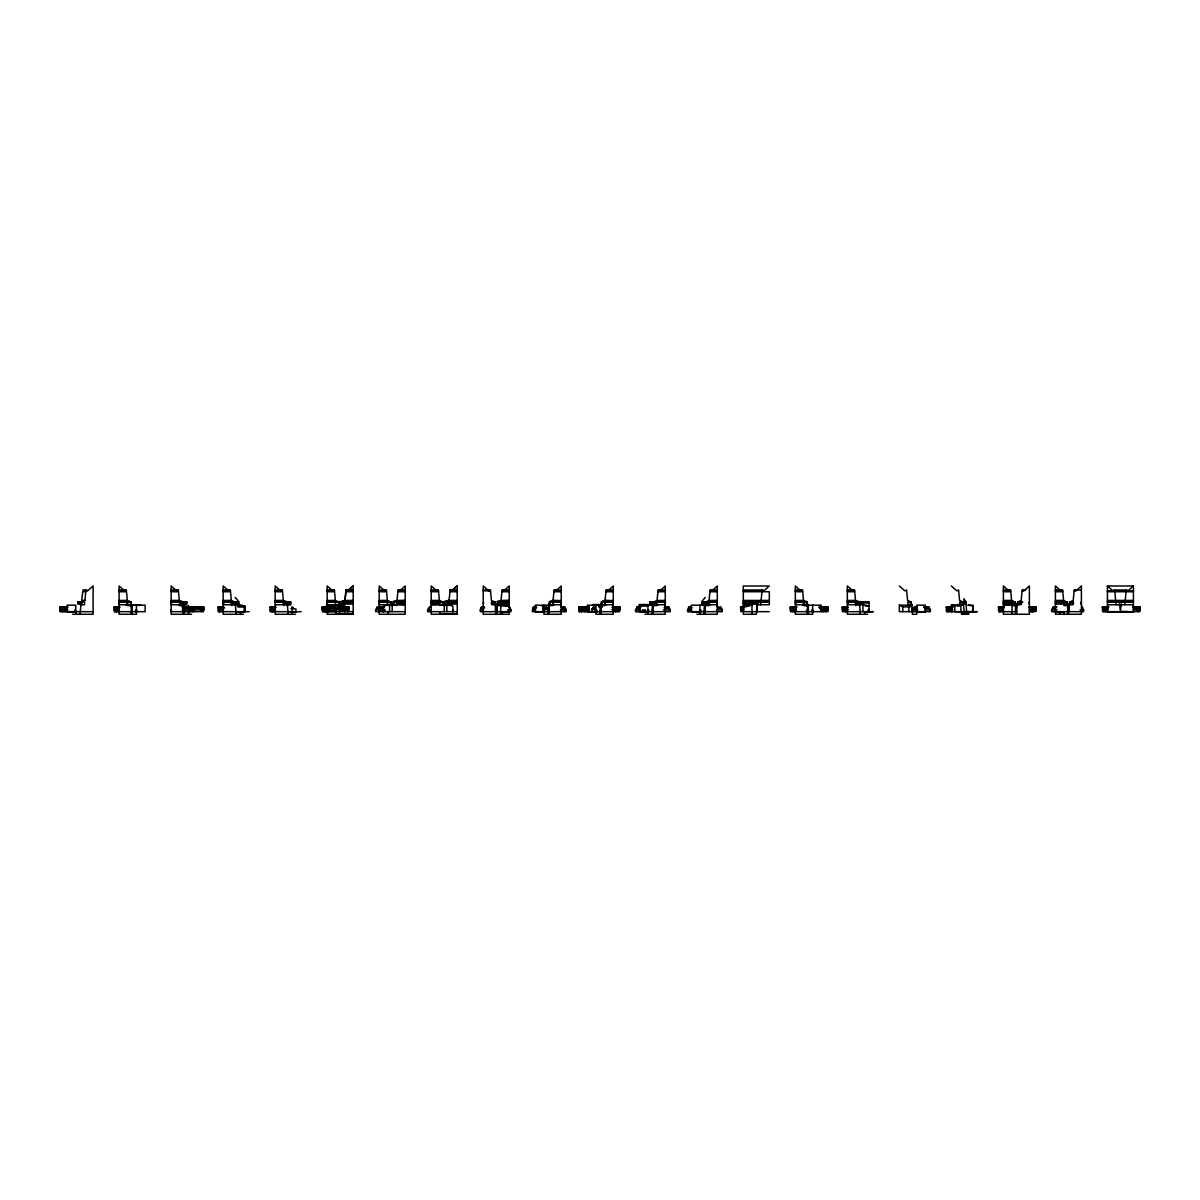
<?xml version="1.0" encoding="UTF-8"?>
<svg xmlns="http://www.w3.org/2000/svg" width="1200" height="1200" viewBox="0 0 1200 1200"><rect width="100%" height="100%" fill="white"/><g stroke="black" fill="none" stroke-linecap="round" stroke-linejoin="round"><path stroke-width="1.5" d="M80.97 603.87L80.115 614.265M81.165 602.13L84.93 600.42L85.89 589.995M340.53 608.55L341.1 601.875M344.805 601.875L344.52 605.61M345.96 591.465L345 600.165L341.25 602.13L353.19 602.13M344.805 602.13L344.52 604.74L340.965 604.74M353.19 601.755L341.295 601.755L345 600.42L345.96 589.74L353.19 589.74M393.93 604.74L392.97 603.87L392.97 604.74L396.54 604.74L396.825 602.13M405.21 600.42C393.69 599.775 385.155 603.075 405.21 602.13M397.02 600.42L397.98 589.995L405.21 589.995M445.08 603.615L444.99 604.74L448.56 604.74L448.845 601.875M445.335 603.87L445.32 601.485L449.04 600.165M457.23 601.755L445.32 601.755L449.04 600.42L450 591.465M496.23 614.265L497.01 604.74L497.1 614.265M509.235 600.42C497.73 599.775 489.195 603.075 509.235 602.13M500.565 614.265L500.865 602.13M501.045 600.42L502.02 589.995L509.235 589.995M548.25 611.67L549.12 603.87L549.12 614.265M549.375 603.87C548.655 598.29 558.24 601.215 561.255 600.42M552.87 602.13L552.585 605.61L549.015 605.61M553.065 600.42L554.025 589.995L561.255 589.995M600.27 611.67L601.14 603.87L601.995 604.74M601.38 603.87C600.675 598.29 610.26 601.215 613.275 600.42M604.89 602.13L604.605 605.61L598.665 605.835M605.085 600.42L606.045 589.995L613.275 589.995M652.29 611.67L653.145 603.87M653.34 602.13L657.09 600.42L665.28 600.42M656.61 604.74L656.91 602.13M657.09 600.42L658.065 589.995L665.28 589.995M704.295 611.67L705.165 603.87L705.165 614.265M705.36 602.13L709.11 600.42L717.3 600.42M708.63 604.74L708.915 602.13M709.11 600.42L710.085 589.995L717.3 589.995M757.38 602.13L761.13 600.42L762.09 589.995M760.65 604.74L760.935 602.13M1016.4 614.265L1017.255 603.87M1025.79 589.995L1022.175 589.995L1021.215 600.42L1017.45 602.13L1022.565 602.13M1021.02 602.13L1020.735 604.74L1012.065 604.74L1011.765 602.13M1069.275 603.87L1068.405 614.265M1081.41 589.995L1074.195 589.995L1073.22 600.42L1069.47 602.13L1073.04 602.13L1072.74 604.74L1064.07 604.74L1063.785 602.13M1121.49 602.13L1125.24 600.42L1126.2 589.995M1124.76 604.74L1125.045 602.13M273 607.725L273.675 606.765L272.145 609.9L273.99 606.765L273.18 607.725M428.205 609.9L429.135 607.725M484.41 606.765L481.74 606.765L480.21 609.9L483.75 609.9M566.25 609.9L566.25 611.67L532.335 611.67L533.16 607.725L536.64 607.74L533.085 607.725L533.745 606.765L536.415 606.765M688.38 611.67L689.205 607.725M328.17 609.9L329.7 606.765L329.025 607.725L334.335 607.755L335.265 609.9L322.245 609.84L322.245 606.765L335.34 606.765L335.34 609.84M116.1 609.9L117.945 606.765L117.87 607.86M184.665 609.9L186.57 606.765L188.475 609.9M189 609.9L190.905 606.765L192.81 609.9L182.235 609.9M192.21 609.9L193.425 607.725M194.235 607.725L195.105 606.765L193.095 609.9L203.715 609.84L203.715 606.765L187.89 606.765L187.89 607.86M635.43 609.9L637.41 606.765L640.875 606.765M687.45 609.9L688.65 607.725L692.04 607.74L688.56 607.725L689.415 606.765L688.56 607.725M915.54 607.725L914.01 607.755L916.185 607.755L917.685 609.9L912.885 609.9L914.79 606.765L916.695 609.9M385.38 609.9L375.51 609.9L377.7 606.765L384.51 606.765M428.91 607.725L430.005 606.765L427.515 609.9L431.325 609.9M380.685 607.86L377.115 607.725L377.7 606.765M481.065 607.755L484.635 607.725L481.14 607.725L481.74 606.765M533.085 607.725L533.745 606.765M912.885 609.9L914.385 607.755M64.095 609.9L65.625 607.725M1000.065 609.9L1002.675 606.765L1001.535 607.725M348.855 607.335L337.995 607.335L335.85 609.735L337.995 606.765L348.855 606.765L348.855 609.84L339.81 609.84L348.855 609.705M380.55 607.755L381.345 606.765L382.095 607.725L381.345 607.05L379.335 609.84M383.34 609.84L381.345 607.065M593.73 607.05L591.6 609.735L593.73 607.335L595.74 609.84L593.73 606.765L593.085 607.86M117.135 607.725L117.945 606.765M190.815 607.755L191.685 606.765L190.815 607.725L201.06 607.725L202.275 609.9M1000.65 607.755L1001.52 606.765L1000.65 607.725L1004.13 607.74L998.565 607.725M1057.065 609.9L1051.56 609.9L1052.76 607.725L1056.15 607.74L1052.67 607.725L1053.54 606.765L1057.005 606.765M1104.675 607.755L1105.545 606.765L1104.675 607.725L1108.17 607.74L1102.47 607.755M639.795 609.9L636.255 609.9L637.2 607.725L640.665 607.74L636.54 607.725L637.41 606.765M1052.67 607.725L1053.54 606.765M334.59 610.305L336.975 608.1M376.905 607.755L377.985 606.765L376.905 607.725L383.865 607.755L377.025 607.725M347.7 590.61L353.19 585.735L353.19 614.265L327.18 614.265L327.18 611.67M347.7 590.865L353.19 585.99M399.72 590.865L405.21 585.99L405.21 614.265L379.2 614.265L379.2 611.67M451.74 590.865L457.23 585.99M503.745 590.865L509.235 585.99L509.235 614.265L483.225 614.265L483.225 585.99L488.715 590.865M555.765 590.865L561.255 585.99L561.255 614.265L543.915 614.265L543.915 605.175M607.785 590.865L613.275 585.99L613.275 614.265L595.935 614.265L595.935 605.175M659.79 590.865L665.28 585.99L665.28 614.265L644.895 614.265M711.81 590.865L717.3 585.99L717.3 614.265L696.915 614.265M1127.94 590.865L1133.43 585.99L1133.43 611.67M916.695 611.925L925.365 611.925L925.365 605.175L916.695 605.175L916.695 614.265L912.36 614.265L912.36 605.175L908.895 606.9L902.82 606.9L899.355 605.175L899.355 611.67L930.36 611.67L930.36 609.9M405.21 605.175L389.61 604.515L383.535 606.03L383.535 611.67M431.22 605.175L446.82 604.515L452.895 606.03L452.895 611.67M505.77 606.3L509.235 605.43L500.565 605.43L509.235 606.3M542.175 606.465L543.915 606.03M646.65 605.28L649.68 604.515M654.885 604.515L652.29 605.175L652.29 614.265M743.31 607.335L751.98 605.175L751.98 614.265M912.36 606.03L908.895 606.9L908.895 611.67M185.775 607.755L187.32 607.725M190.11 607.755L191.655 607.725M819.6 607.74L822.63 607.725L823.44 609.9M189.24 607.08L185.76 607.065L203.715 607.065M717.84 607.74L721.23 607.725L722.43 609.9L716.925 609.9M820.17 607.74L825.255 607.725L826.47 609.9M1133.97 607.74L1137.345 607.725L1138.56 609.9M183.075 607.74L188.7 607.755M1107.42 611.67L1107.42 585.99L1133.43 585.99M454.05 589.74L450 589.74L450 591.735L457.23 591.735M82.71 589.995L86.76 589.995L86.76 590.865M119.115 589.995L126.345 589.995L127.305 600.42L131.025 601.755L131.01 603.87M171.135 589.995L178.365 589.995L179.325 600.42L183.045 601.755L183.03 603.87M223.155 589.995L230.37 589.995L231.345 600.42L235.095 602.13M275.175 589.995L282.39 589.995L283.365 600.42L287.07 601.755L286.995 603.87M327.18 589.995L334.41 589.995L335.37 600.42L339.135 602.13L327.18 602.13M345.96 589.995L353.19 589.995M379.2 589.995L386.43 589.995L387.39 600.42L391.14 602.13L379.2 602.13M431.22 589.995L438.435 589.995L439.41 600.42L443.16 602.13L431.22 602.13M450 589.995L457.23 589.995M483.225 589.995L490.455 589.995L491.415 600.42L495.18 602.13L491.61 602.13L491.895 604.74L500.565 604.74M743.31 589.995L762.96 589.995L762.96 590.865M795.33 589.995L802.545 589.995L803.52 600.42L807.225 601.755L807.225 603.87M847.335 589.995L854.565 589.995L855.525 600.42L859.245 601.755L859.29 603.87M1003.395 589.995L1010.61 589.995L1011.585 600.42L1015.335 602.13L1003.395 602.13M1055.4 589.995L1062.63 589.995L1063.59 600.42L1067.355 602.13L1055.4 602.13M345.96 590.61L353.19 590.61M450 590.61L451.74 590.61L457.23 585.735L457.23 614.265L431.22 614.265L431.22 585.99L436.71 590.865M83.565 590.865L87.615 590.865L93.105 585.99L93.105 614.265L72.585 614.265M119.115 590.865L126.345 590.865M171.135 590.865L178.365 590.865M223.155 590.865L230.37 590.865M275.175 590.865L282.39 590.865M327.18 590.865L334.41 590.865M345.96 590.865L353.19 590.865M379.2 590.865L386.43 590.865M397.98 590.865L405.21 590.865M431.22 590.865L438.435 590.865M450 590.865L457.23 590.865M483.225 590.865L490.455 590.865M502.02 590.865L509.235 590.865M554.025 590.865L561.255 590.865M606.045 590.865L613.275 590.865M658.065 590.865L665.28 590.865M710.085 590.865L717.3 590.865M743.31 590.865L763.83 590.865L769.32 585.99L743.31 585.99L743.31 614.265L756.315 614.265L757.185 603.87L757.185 611.67M795.33 590.865L802.545 590.865M847.335 590.865L854.565 590.865M1003.395 590.865L1010.61 590.865M1022.175 590.865L1023.9 590.865L1029.39 585.99L1029.39 614.265L1003.395 614.265L1003.395 585.99L1008.885 590.865M1055.4 590.865L1062.63 590.865M1074.195 590.865L1075.92 590.865L1081.41 585.99L1081.41 614.265L1055.4 614.265L1055.4 585.99L1060.89 590.865M1107.42 590.865L1133.43 590.865M85.89 591.735L82.71 591.735L81.705 600.42L84.93 600.42M119.115 591.735L126.345 591.735M171.135 591.735L178.365 591.735M223.155 591.735L230.37 591.735M275.175 591.735L282.39 591.735M327.18 591.735L334.41 591.735M345.96 591.735L353.19 591.735M379.2 591.735L386.43 591.735M397.98 591.735L405.21 591.735M431.22 591.735L438.435 591.735M502.02 591.735L509.235 591.735M554.025 591.735L561.255 591.735M606.045 591.735L613.275 591.735M658.065 591.735L665.28 591.735M710.085 591.735L717.3 591.735M743.31 591.735L769.32 591.735L769.32 604.74L756.315 604.74M795.33 591.735L802.545 591.735M847.335 591.735L854.565 591.735M1003.395 591.735L1010.61 591.735M1055.4 591.735L1062.63 591.735M1107.42 591.735L1133.43 591.735M235.215 597.42L238.86 601.755L223.155 601.755M705.24 597.42L701.595 601.755L717.3 601.755M119.115 600.42L127.305 600.42M171.135 600.42L179.325 600.42M223.155 600.42L231.345 600.42M275.175 600.42L283.365 600.42M327.18 600.42L335.37 600.42M345 600.42L353.19 600.42M379.2 600.42L387.39 600.42M431.22 600.42L439.41 600.42M449.04 600.42L457.23 600.42M743.31 600.42L769.32 600.42M795.33 600.42L803.52 600.42M847.335 600.42L855.525 600.42M1003.395 600.42L1011.585 600.42M1055.4 600.42L1063.59 600.42M1107.42 600.42L1133.43 600.42M339.225 601.485L345.255 601.485M444.12 601.485L449.445 601.485M77.985 601.755L81.21 601.755M119.115 601.755L131.025 601.755M171.135 601.755L186.84 601.755M275.175 601.755L290.865 601.755M327.18 601.755L339.09 601.755M379.2 601.755L391.095 601.755M393.3 601.755L405.21 601.755M431.22 601.755L443.115 601.755M491.73 601.755L495.135 601.755M497.34 601.755L509.235 601.755M549.36 601.755L561.255 601.755M601.365 601.755L613.275 601.755M649.59 601.755L665.28 601.755M743.31 601.755L769.32 601.755M795.33 601.755L807.225 601.755M847.335 601.755L869.01 601.695L869.01 611.925M961.935 601.755L966.075 601.755L959.76 602.13L960.045 604.74L962.64 604.74L962.64 603.87M1003.395 601.755L1015.29 601.755M1017.495 601.755L1022.595 601.755M1055.4 601.755L1067.31 601.755M1069.515 601.755L1072.905 601.755M1107.42 601.755L1133.43 601.755M339.225 601.875L345.255 601.875M444.12 601.875L449.445 601.875M77.94 602.13L84.735 602.13L84.45 604.74L80.43 604.74M119.115 602.13L131.07 602.13M171.135 602.13L186.84 602.13M223.155 602.13L238.86 602.13M275.175 602.13L290.865 602.13M445.275 602.13L457.23 602.13M483.45 602.13L483.45 603.87M549.315 602.13L561.255 602.13M601.32 602.13L613.275 602.13M649.59 602.13L665.28 602.13M701.595 602.13L717.3 602.13M743.31 602.13L769.32 602.13M795.33 602.13L807.27 602.13M847.335 602.13L863.04 602.13M1029.225 602.13L1029.225 603.87M1073.445 602.13L1073.445 603.87M1107.42 602.13L1133.43 602.13M869.01 603L856.005 603L856.005 601.695M339.225 603.615L345.195 603.615M444.12 603.615L449.49 603.615M77.76 603.87L81.84 603.87L81.84 604.74M131.355 603.87L130.395 604.74M179.94 603.87L186.84 603.87L186.735 604.74L171.135 604.74M231.165 603.87L231.165 602.13M231.825 603.87L238.86 603.87M283.185 603.87L283.365 602.13M283.83 603.87L290.865 603.87L290.76 604.74L275.175 604.74M327.36 603.87L327.525 602.13M341.925 603.87L340.965 603.87L341.055 608.205M344.625 603.87L353.19 603.87M379.365 603.87L379.545 602.13M387.39 603.87L387.18 602.13M396.63 603.87L405.21 603.87M431.22 603.87L439.785 603.87M439.59 602.13L439.89 604.74L443.445 604.74L443.445 603.87L442.485 604.74M445.95 603.87L444.99 603.87L444.99 605.61M448.65 603.87L457.23 603.87M491.805 603.87L509.235 603.87M549.015 603.87L549.99 604.74M613.095 603.87L613.095 602.13M649.59 603.87L656.61 603.87M665.115 603.87L665.115 602.13M701.595 603.87L708.63 603.87L708.63 605.61L705.075 605.61L704.925 602.13M716.955 603.87L717.135 602.13M743.31 603.87L758.055 603.87L758.055 604.74M803.34 603.87L803.52 602.13M856.005 603.87L863.04 603.87M961.935 603.87L966.075 603.87L966.585 611.67M1003.395 603.87L1020.825 603.87M1055.4 603.87L1072.845 603.87M339.225 604.47L345.255 604.47M444.12 604.47L449.445 604.47M803.385 604.515L807.03 604.515L807.03 605.955M963.075 604.515L957.615 604.515L957.615 605.955M119.115 604.74L131.355 604.74M223.155 604.74L238.86 604.74M327.18 604.74L339.42 604.74L339.42 605.61M379.2 604.74L391.44 604.74L391.335 603.87L391.335 604.74M549.015 604.74L561.255 604.74M601.035 604.74L613.275 604.74M649.59 604.74L665.28 604.74M701.595 604.74L717.3 604.74M795.33 604.74L807.555 604.74M847.335 604.74L863.04 604.74M1107.42 604.74L1133.43 604.74M327.18 604.905L340.185 604.905L340.185 608.16M593.505 604.935L598.965 604.92M803.385 604.935L807.03 604.92M957.615 604.92L963.075 604.935M126.135 605.175L145.125 605.175L145.125 611.67L114.855 611.67L114.9 607.335M178.56 605.175L184.14 605.175L184.14 614.265M327.18 605.175L338.325 605.175M553.83 605.175L535.245 605.175L535.245 611.925L544.53 611.925M605.835 605.175L587.265 605.175L587.265 608.415M639.285 605.175L657.855 605.175M709.875 605.175L691.29 605.175L691.29 611.925L700.83 611.925M743.31 605.175L751.98 605.175M802.755 605.175L821.34 605.175L821.34 611.67M899.355 605.175L912.36 605.175M951.375 611.67L951.375 605.175L962.535 605.175M1003.395 605.175L1012.065 605.175M132.12 605.355L140.79 605.175M593.505 605.34L598.965 605.34M803.385 605.34L807.03 605.34M957.615 605.34L963.075 605.34M131.355 605.61L127.785 605.61L127.5 602.13M183.375 605.61L179.805 605.61L179.52 602.13M500.565 605.61L495.465 605.61L495.465 604.74L495.375 611.67M653.055 605.61L656.61 605.61L656.505 603.87M807.555 605.61L804 605.61L803.7 602.13M1012.065 605.61L1017.165 605.61L1017.165 604.74M1069.185 605.61L1064.07 605.61L1064.07 604.74M188.4 606.045L188.085 607.8M239.625 606.03L244.83 606.03L244.83 611.925L237.99 611.925M639.285 606.03L647.955 606.03M865.305 606.03L869.01 606.03L862.95 604.515L862.95 611.67M951.375 605.175L960.915 606.03L960.915 611.67M237.72 606.375L244.605 606.375L244.56 611.67M328.395 606.51L324.78 606.51L324.78 607.635M67.395 606.765L60 606.765L60.15 611.67L60.3 609.36M119.415 606.765L114.18 606.765L114.465 611.67L114.33 609.48M182.235 606.765L188.85 607.725L187.41 606.765M223.455 606.765L218.205 606.765L218.355 611.67L218.505 609.48M275.46 606.765L270.225 606.765L270.375 611.67L270.525 609.36M560.94 606.765L564.405 606.765L565.275 607.725L561.795 607.755L565.17 607.725L566.385 609.9L560.295 609.9M612.9 606.765L619.845 606.765L619.845 609.84L612.9 609.84L619.845 609.705M664.98 606.765L668.445 606.765L669.315 607.725L664.11 607.755L669.21 607.725L670.425 609.9L663.345 609.9M716.985 606.765L721.32 607.725L717.84 607.755M744.09 606.765L740.625 606.765L740.625 609.84L744.09 609.84L740.625 609.705M796.92 606.765L790.38 606.765L790.38 609.84L796.455 609.84L790.38 609.705M819.345 606.765L827.91 606.765L827.715 611.67L827.715 609.36M847.605 606.765L842.4 606.765L842.4 609.84L847.605 609.84L842.4 609.705M924.135 606.765L928.515 606.765L929.385 607.725L924.135 607.755L929.295 607.725L930.495 609.9L924.99 609.9M952.965 606.765L946.425 606.765L946.56 611.67L946.785 609.36M1003.77 606.765L998.565 606.765L998.565 609.84L1003.53 609.9M1029.03 606.765L1035.975 606.765L1035.975 609.84L1029.255 609.9M1109.01 606.765L1102.47 606.765L1102.65 611.67L1102.83 609.36M1133.07 606.765L1140 606.765L1140 609.84L1133.055 609.9M60 607.05L67.395 607.05M114.18 607.065L119.415 607.05M218.205 607.065L223.455 607.05M237.885 606.9L244.83 606.9M270.225 607.05L275.46 607.065M322.245 607.065L335.34 607.05M348.855 607.86L337.995 607.86L337.995 606.765L338.64 607.86L337.995 607.05L348.855 607.065M578.76 607.065L589.155 607.05M612.9 607.065L619.845 607.05M740.625 607.05L744.09 607.065M790.38 607.065L796.455 607.05M819.345 607.05L827.91 607.05M842.4 607.05L847.605 607.065M924.135 607.05L927.6 607.065M946.425 607.065L952.05 607.065M998.565 607.05L1003.77 607.065M1029.03 607.05L1035.975 607.065M1102.47 607.05L1107.675 607.065M1133.07 607.05L1140 607.065M60 607.335L68.025 607.335M114.18 607.335L120.045 607.335M187.89 607.335L203.715 607.335M218.205 607.335L224.07 607.335M270.225 607.335L276.09 607.335M322.245 607.335L335.34 607.335M336.96 607.335L337.275 608.685L337.275 607.395M578.76 607.335L589.155 607.335M611.94 607.335L619.845 607.335M740.625 607.335L744.09 607.335M790.38 607.335L796.455 607.335M819.345 607.335L827.91 607.335M842.4 607.335L848.16 607.335M924.135 607.335L927.6 607.335M946.425 607.335L952.92 607.335M998.565 607.335L1004.325 607.335M1029.03 607.335L1035.975 607.335M1102.47 607.335L1108.23 607.335M1133.07 607.335L1140 607.335M324.93 607.47L328.395 607.47M338.565 607.395L338.175 609.36M60 607.725L67.395 607.725M114.18 607.725L119.415 607.755M182.28 607.725L203.715 607.725M218.205 607.725L224.415 607.755L221.265 607.725L220.14 609.9L223.56 609.9M270.225 607.725L275.46 607.755M292.11 607.62L292.92 608.325L291.375 608.34M322.245 607.755L335.34 607.755M348.855 607.755L336.525 607.725L336.525 608.52M578.76 607.755L589.155 607.725M612.9 607.725L619.845 607.755M740.625 607.725L744.09 607.755M790.38 607.755L796.455 607.725M819.345 607.755L827.91 607.725M842.4 607.725L847.605 607.725M946.425 607.725L952.11 607.755L948.735 607.725M1029.03 607.725L1035.975 607.755M1133.07 607.755L1140 607.725M60 607.86L66.99 607.86M114.18 607.86L117.675 607.86M200.25 607.86L203.715 607.86M218.205 607.86L221.7 607.86M270.225 607.86L273.72 607.86M322.245 607.86L330.135 607.86M578.76 607.86L589.155 607.86M612.9 607.86L619.845 607.86M740.625 607.86L744.09 607.86M790.38 607.86L796.455 607.86M824.43 607.86L827.91 607.86M842.4 607.86L847.605 607.86M946.425 607.86L952.05 607.86M998.565 607.86L1002.03 607.86M1030.77 607.86L1035.975 607.86M1102.47 607.86L1107.675 607.86M1136.535 607.86L1140 607.86M325.11 609.09L325.26 611.67M868.905 609.33L868.74 611.67M973.05 609.33L973.215 611.67M60.69 609.36L65.865 609.51M75.33 609.36L75.3 611.67M114.855 609.36L115.005 611.67M189.165 609.48L189.165 611.67L188.97 606.765M189.795 609.36L190.05 611.67M203.52 609.48L203.355 611.67L203.52 607.335M219.03 609.36L218.895 611.67L249.165 611.67M271.05 609.36L270.9 611.67L295.98 611.67M323.055 609.36L329.07 609.51M347.475 609.48L336.225 609.36L336.375 611.67M383.1 609.36L379.575 609.36L379.605 611.67L379.755 609.36M579.57 609.36L587.835 609.36M588.96 609.36L588.795 611.67M591.975 609.36L595.5 609.36L595.47 611.67M611.94 609.51L618.525 609.36M740.805 609.36L740.985 611.67L740.805 607.335M790.98 609.36L795.48 609.51M807.885 609.36L807.87 611.67M843.21 609.36L848.16 609.51M947.01 609.36L952.92 609.51M998.745 609.36L998.925 611.67L998.745 607.335M999.555 609.36L999.375 611.67L1017.255 611.67M1031.325 609.51L1034.655 609.36M1103.295 609.36L1108.23 609.51M1138.515 609.48L1138.68 611.67L1103.295 611.67L1103.34 607.335M1139.805 609.36L1139.64 611.67L1139.805 607.335M65.25 609.705L60 609.705L67.95 609.9M117.675 609.705L114.18 609.705L119.52 609.9M200.25 609.705L203.715 609.705M273.72 609.705L270.225 609.705L275.565 609.9M322.245 609.705L330.135 609.705M578.76 609.705L589.155 609.705L578.76 609.84L578.76 606.765L589.155 606.765L588.96 611.67M824.43 609.705L827.91 609.705L820.365 609.9M998.565 609.705L1002.03 609.705M1030.77 609.705L1035.975 609.705M1136.535 609.705L1140 609.705M75.315 609.9L75.105 611.67M171.135 609.96L171.66 611.7M452.895 609.945L452.625 611.67M507.45 609.9L511.125 609.9L509.16 606.765L510.015 607.755M532.23 609.9L535.77 609.9M595.665 609.945L596.805 609.945L596.805 611.67M688.275 609.9L691.815 609.9M973.05 609.945L972.78 611.67M1079.985 609.9L1083.645 609.9L1083.51 611.67L1051.695 611.67L1051.695 609.9M808.2 610.635L808.455 611.67M324.93 611.565L336.72 611.415M965.82 611.505L969.72 611.67M1121.955 611.505L1127.16 611.505M93.105 611.67L60.69 611.67L60.735 607.335M171.135 611.67L202.395 611.67L202.335 607.335M322.425 611.67L322.425 607.335M353.19 611.67L323.055 611.67L323.1 607.335M405.21 611.67L375.675 611.67L375.675 609.9M457.23 611.67L427.695 611.67L427.695 609.9M579.105 611.67L578.94 607.335M618.525 611.67L579.57 611.67L579.615 607.335M619.65 611.67L619.65 607.335M741.435 611.67L741.495 607.335M743.31 611.67L769.32 611.67M790.515 611.67L790.515 607.335M1029.27 611.67L1034.655 611.67L1034.595 607.335M75.78 611.925L67.11 611.925L67.11 605.175L75.78 605.175L75.78 614.265M290.145 611.925L301.17 611.67M500.565 611.925L509.235 611.925M597 611.925L587.265 611.67M647.955 611.925L639.285 611.925L639.285 604.515L647.955 604.515L647.955 614.265M866.415 611.925L873.345 611.67L843.21 611.67L843.27 607.335M961.125 611.925L955.71 611.67M964.74 611.925L977.385 611.67L947.01 611.67L947.055 607.335M1055.4 611.925L1064.07 611.925L1064.07 614.265M1107.42 611.925L1133.43 611.925M965.82 612.105L968.715 612.105M335.85 614.01L353.19 614.01M439.44 614.01L457.23 614.01M191.52 614.265L171.135 614.265L171.135 585.99L176.625 590.865M243.54 614.265L223.155 614.265L223.155 585.99L228.645 590.865M295.56 614.265L275.175 614.265L275.175 585.99L280.665 590.865M867.735 614.265L847.335 614.265L847.335 585.99L852.84 590.865M961.425 614.265L968.715 614.265L968.715 611.505M792.69 607.725L796.08 607.74M636.645 607.725L640.02 607.74M223.905 607.74L220.515 607.725L219.435 611.67M973.05 606.03L967.845 605.175L973.05 605.175L973.05 611.67M238.755 604.515L244.83 606.03M292.35 607.23L291.105 608.61M562.56 607.725L561.255 606.765L564.225 609.9M1107.42 585.99L1112.91 590.865M951.375 585.99L956.865 590.865L958.605 589.995L959.565 600.42L963.315 602.13M899.355 585.99L904.845 590.865L906.585 589.995L907.545 600.42L911.295 602.13L907.74 602.13L908.025 604.74L911.49 603.87L912.36 611.67M800.82 590.865L795.33 585.99L795.33 614.265L812.67 614.265L812.67 605.175M384.69 590.865L379.2 585.99L379.2 608.55M332.67 590.865L327.18 585.99L327.18 608.415M124.605 590.865L119.115 585.99L119.115 614.265L136.455 614.265L136.455 605.175M188.235 605.94L189.345 607.05L188.235 605.94L188.235 607.8M928.515 606.765L929.385 607.755M720.465 606.765L721.32 607.755M668.445 606.765L669.315 607.755M564.405 606.765L565.275 607.755M337.995 607.065L340.005 609.84L337.995 607.335M964.11 599.145L966.075 601.755M1031.115 607.725L1032.72 609.9M822.12 606.765L822.12 607.86M1082.445 607.725L1083.645 609.9M1119.36 602.13L1115.61 600.42L1114.65 589.995M1115.805 602.13L1116.09 604.74M1068.24 610.11L1067.64 604.74L1067.535 614.265M1015.62 604.74L1016.4 611.67M963.51 603.87L964.305 614.265M855.72 602.13L856.005 604.74M807.465 603.87L808.335 611.67M495.375 603.87L496.23 611.67M387.585 602.13L387.87 605.61M339.42 604.74L339.315 603.87L338.46 604.74M335.565 602.13L335.85 610.26M283.545 602.13L283.83 605.61M235.29 603.87L236.16 614.265M231.525 602.13L231.825 605.61M183.27 603.87L184.14 611.67M132.12 611.67L131.25 603.87L131.25 614.265M964.02 599.145L964.32 603.87M1138.62 607.335L1138.425 611.67M1127.07 590.865L1127.07 589.995L1113.78 589.995L1113.78 590.865M1122.165 604.74L1121.295 603.87L1120.425 611.67L1119.555 603.87L1118.685 604.74M1105.485 609.36L1105.485 611.67M1105.32 609.36L1105.32 611.67M1103.46 609.36L1103.46 611.67M1075.05 589.995L1075.05 590.865M1070.145 603.87L1070.145 604.74M1069.725 602.13L1069.725 603.87M1069.275 604.74L1069.275 609.945M1068.405 605.175L1068.405 610.05M1066.92 602.13L1066.92 603.87M1063.56 602.13L1063.56 603.87M1063.38 602.13L1063.38 603.87M1061.76 589.995L1061.76 590.865M1060.95 602.13L1060.95 603.87M1060.785 602.13L1060.785 603.87M1059.735 611.925L1059.735 614.265M1058.175 602.13L1058.355 603.87M1055.745 602.13L1055.745 603.87M1055.58 602.13L1055.58 603.87M1035.78 607.335L1035.78 611.67L1035.6 609.36M1032.54 609.9L1032.54 611.67M1032.045 609.36L1032.045 611.67M1031.88 609.36L1031.88 611.67M1023.045 589.995L1023.045 590.865M1021.425 602.13L1021.425 603.87L1021.245 602.13M1018.125 603.87L1018.125 604.74M1017.87 602.13L1017.705 603.87M1015.53 604.74L1015.53 614.265M1015.08 602.13L1015.08 603.87M1012.065 604.74L1012.065 614.265M1011.54 602.13L1011.54 603.87M1011.36 602.13L1011.36 603.87M1009.74 589.995L1009.74 590.865M1008.93 602.13L1008.93 603.87M1008.765 602.13L1008.765 603.87M1006.17 602.13L1006.335 603.87M1003.74 602.13L1003.74 603.87M1003.56 602.13L1003.56 603.87M1000.26 609.9L1000.26 611.67M999.675 609.9L999.675 611.67M999.435 607.335L999.435 611.67M972.84 606.375L972.84 609.69M972.615 609.9L972.615 611.67M966.57 614.265L966.42 611.67L966.39 614.265M966.09 611.67L966.045 614.265M965.67 602.13L965.67 603.87M965.505 602.13L965.46 603.87M965.55 611.67L965.61 614.265M964.965 611.67L964.965 614.265M964.71 602.13L964.71 603.87M964.53 602.13L964.53 603.87M964.14 602.13L964.14 603.87M963.63 611.67L963.63 614.265M963.075 602.13L963.075 603.87M962.97 611.67L962.97 614.265M962.895 602.13L962.895 603.87M962.385 611.67L962.385 614.265M961.92 611.67L961.92 614.265M961.425 611.67L961.62 614.265M954.84 606.03L954.84 611.67M952.185 609.9L952.185 611.67M951.09 609.36L950.97 611.67M948.48 609.36L948.6 611.67M947.295 607.335L947.295 611.67M927.6 606.765L927.6 607.86M917.205 606.765L917.385 611.67M916.53 609.9L916.53 611.67M913.095 609.9L913.05 611.67M911.055 602.13L911.055 603.87M910.875 602.13L910.875 603.87M902.82 606.9L902.82 611.67M868.485 609.9L868.485 611.67M868.335 609.66L868.305 611.67M864.675 611.67L864.675 614.265M862.77 602.13L862.77 603.87M862.59 602.13L862.59 603.87M862.29 602.13L862.29 603.87M862.005 602.13L862.11 603.87M861.825 602.13L861.825 603.87M860.25 602.13L860.25 603.87M860.34 614.265L859.455 602.13M860.07 602.13L860.07 603.87M859.575 604.74L859.575 605.61M859.08 602.13L859.08 603.87M858.9 602.13L858.66 604.74M858.42 602.13L858.615 604.74M858.255 602.13L858.255 603.87M857.01 602.13L856.98 604.74M856.83 602.13L856.83 603.87M856.605 602.13L856.44 603.87M856.14 603.87L856.005 605.61M855.54 602.13L855.54 603.87L855.36 602.13M853.695 589.995L853.695 590.865M847.74 602.13L847.74 603.87L847.56 602.13M845.415 609.36L845.415 611.67M845.235 609.36L845.235 611.67M842.745 609.36L842.58 611.67L842.58 607.335M826.53 607.335L826.53 611.67L790.98 611.67L791.01 607.335M826.335 609.9L826.335 611.67M823.575 606.765L823.575 609.84M823.38 607.335L823.35 611.67M822.81 606.765L822.81 607.86M812.925 611.67L812.925 609.945L811.8 609.945L811.8 611.67M808.335 605.175L808.335 614.265M807.465 614.265L807.555 603.87L806.595 604.74M807.06 602.13L807.06 603.87M806.88 602.13L806.88 603.87M801.69 589.995L801.69 590.865M795.72 602.13L795.72 603.87L795.54 602.13M795.12 609.36L795.12 611.67M792.585 609.36L792.45 611.67M757.8 602.13L757.8 603.87M757.62 602.13L757.62 603.87M756.705 602.13L756.705 603.87M756.525 602.13L756.525 603.87M753.93 602.13L753.93 603.87M751.5 602.13L751.5 603.87M751.335 602.13L751.335 603.87M748.905 602.13L748.725 603.87M746.295 602.13L746.295 603.87M746.13 602.13L746.13 603.87M743.7 602.13L743.7 603.87M743.535 602.13L743.535 603.87M722.295 609.9L722.295 611.67L687.585 611.67L687.585 609.9M710.94 589.995L710.94 590.865M709.32 602.13L709.32 603.87L709.155 602.13M708.255 602.13L708.255 603.87M708.075 602.13L708.075 603.87M707.685 603.87L707.685 604.74M706.815 602.13L706.815 603.87M706.65 602.13L706.65 603.87M706.035 603.87L706.035 604.74M705.78 602.13L705.84 604.74M705.615 602.13L705.615 603.87M704.76 602.13L704.76 603.87M704.295 605.175L704.295 614.265M703.47 602.13L703.65 603.87M703.185 602.13L703.185 603.87M703.02 602.13L703.02 603.87M702.435 602.13L702.435 603.87M702.255 603.87L702.255 602.13L701.985 603.87M700.83 611.67L700.83 609.945L699.705 609.945L699.705 611.67M699.96 605.175L699.96 614.265M670.275 609.9L670.275 611.67L635.565 611.67L635.565 609.9M658.935 589.995L658.935 590.865M656.235 602.13L656.235 603.87M656.07 602.13L656.07 603.87M655.665 603.87L655.665 604.74M654.81 602.13L654.81 603.87M654.63 602.13L654.63 603.87M654.015 603.87L654.015 604.74M653.76 602.13L653.82 604.74M653.595 602.13L653.595 603.87M653.4 602.13L653.4 603.87M652.92 602.13L653.145 614.265M652.74 602.13L652.74 603.87M651.45 602.13L651.63 603.87M651.165 602.13L651.165 603.87M651 602.13L651 603.87M650.415 602.13L650.415 603.87M650.235 602.13L650.235 603.87M650.145 602.13L649.965 603.87M648.81 611.67L648.81 609.945L647.685 609.945L647.685 611.67M645.54 611.67L645.54 609.945L644.49 609.945L644.49 611.67M643.365 611.67L643.365 609.945L642.33 609.945L642.33 611.67M639.975 611.67L639.735 609.36L639.765 611.67M636.375 609.9L636.375 611.67M618.465 607.335L618.465 611.67L618.345 609.36M615.915 609.36L615.915 611.67M615.75 609.36L615.75 611.67M606.915 589.995L606.915 590.865M605.295 602.13L605.295 603.87L605.115 602.13M601.755 602.13L601.755 603.87M601.575 602.13L601.575 603.87M601.035 603.87L601.14 614.265M600.27 605.175L600.27 614.265M598.965 605.955L598.965 604.515L593.505 604.515L593.505 605.955M595.32 609.36L595.32 611.67M592.275 611.925L592.215 609.36L592.005 611.67M587.775 607.335L587.775 611.67M585.24 609.36L585.24 611.67M585.06 609.36L585.06 611.67M582.315 606.765L582.315 607.86M581.775 609.36L581.775 611.67M581.595 609.36L581.595 611.67M581.1 606.765L581.1 607.86M579.735 609.36L579.735 611.67M564.015 609.9L564.015 611.67M561.075 602.13L561.075 603.87M554.895 589.995L554.895 590.865M553.275 602.13L553.275 603.87L553.11 602.13M549.735 602.13L549.735 603.87M549.555 602.13L549.555 603.87M548.25 605.175L548.25 614.265M547.785 611.67L547.815 609.36L544.29 609.36L544.32 611.67M547.635 609.36L547.635 611.67M544.53 609.36L544.53 611.67M543.195 606.735L543.195 609.825M543.075 607.305L543.075 611.67M510.99 609.9L510.99 611.67L480.315 611.67L480.315 609.9M509.025 602.13L509.025 603.87M508.845 602.13L508.845 603.87M506.415 602.13L506.415 603.87M506.25 602.13L506.25 603.87M503.82 602.13L503.82 603.87M503.64 602.13L503.64 603.87M502.875 589.995L502.875 590.865M502.305 611.925L502.305 614.265M501.225 602.13L501.225 603.87M501.045 602.13L501.045 603.87M497.685 602.13L497.685 603.87M497.505 602.13L497.505 603.87M494.97 602.13L494.97 603.87M494.79 602.13L494.79 603.87M494.505 603.87L494.505 604.74M491.43 602.13L491.43 603.87M489.585 589.995L489.585 590.865M457.005 603.87L457.05 601.875L456.825 603.87M454.23 602.13L454.41 603.87M451.8 602.13L451.8 603.87M451.635 602.13L451.635 603.87M450.87 589.74L450.87 590.865M449.175 601.875L449.205 603.87M449.07 601.875L449.025 603.87M448.59 603.615L448.59 604.47M448.56 604.74L448.56 605.61M448.365 603.615L448.365 604.47M448.155 601.875L448.155 603.615M447.45 601.875L447.45 603.615M447.285 601.875L447.285 603.615M446.82 604.515L446.82 611.67M446.16 601.875L446.16 603.615M445.995 601.875L445.95 604.74M445.695 601.875L445.665 603.87M445.53 601.875L445.5 603.87M444.945 601.875L444.945 603.615M444.675 601.875L444.78 603.615M444.51 601.875L444.51 603.615M444.225 605.175L444.225 611.67M443.355 603.87L443.355 604.74M443.1 602.13L442.905 603.87M442.77 602.13L442.74 603.87M439.89 604.74L439.89 605.61M439.89 611.67L439.89 614.265M439.23 602.13L439.185 603.87M437.58 589.995L437.58 590.865M436.77 602.13L436.77 603.87M436.59 602.13L436.59 603.87M434.16 602.13L434.16 603.87M433.995 602.13L433.995 603.87M431.565 602.13L431.565 603.87M404.985 602.13L405.03 603.87M404.82 602.13L404.82 603.87M402.39 602.13L402.39 603.87M399.795 602.13L399.795 603.87M399.615 602.13L399.615 603.87M398.85 589.995L398.85 590.865M397.185 602.13L397.23 603.87M397.02 602.13L397.065 603.87M396.54 604.74L396.54 605.61M393.69 602.13L393.69 603.87M393.645 602.13L393.51 603.87M393.33 602.13L393.33 603.87M392.97 603.87L392.97 605.61M392.205 605.175L392.205 611.67M391.44 605.61L391.44 603.87L390.465 604.74M390.93 602.13L391.08 603.87M390.72 602.13L390.765 603.87M389.61 604.515L389.61 611.67M387.87 611.67L387.87 614.265M385.56 589.995L385.56 590.865M383.79 609.945L383.79 611.67M382.92 609.36L383.07 611.67M352.98 603.87L353.025 601.875L352.8 603.87M350.37 602.13L350.37 603.87M348.66 607.335L348.48 611.67M347.775 602.13L347.775 603.87M347.595 602.13L347.595 603.87M347.415 607.335L347.415 611.67M347.295 609.36L347.295 611.67M346.83 589.74L346.83 590.865M345.165 602.13L345.165 603.87M345 602.13L345 603.87M344.76 609.36L344.76 611.67M344.445 601.875L344.445 603.615M344.58 609.36L344.58 611.67M344.265 601.875L344.265 603.615M343.695 603.615L343.695 604.47M343.455 603.615L343.455 604.47M343.26 601.875L343.26 603.615M343.08 601.875L343.08 603.615M342.555 601.875L342.555 603.615M342.375 601.875L342.375 603.615M341.925 603.615L341.925 604.74M341.67 601.875L341.67 603.615M341.49 601.875L341.475 603.87M341.265 601.875L341.295 603.87M341.145 609.36L340.965 611.67M340.815 601.875L340.815 603.615M340.635 601.875L340.635 603.615M340.05 601.875L340.05 603.615M339.78 601.875L339.78 603.615M339.75 609.36L339.72 611.67M339.6 601.875L339.6 603.615M339.57 609.36L339.57 611.67M339.075 602.13L339.075 603.87M339.03 609.36L339.03 611.67M338.7 602.13L338.88 603.87M338.895 607.335L338.895 609.51M336.465 609.36L336.465 611.67M335.85 611.415L335.85 614.265M335.46 611.67L335.19 610.305L335.235 611.67M335.145 607.335L335.145 609.48M334.98 609.9L334.98 611.67M333.54 589.995L333.54 590.865M328.275 609.9L328.275 611.67M327.945 609.36L327.945 611.67M327.78 609.36L327.78 611.67M325.92 609.36L325.92 611.67L325.8 607.335M324.93 606.51L325.08 611.67M323.22 609.36L323.22 611.67M295.98 611.925L295.98 609.075L292.08 608.205L292.08 611.67M292.5 611.67L292.5 614.265M290.49 602.13L290.49 603.87M290.31 602.13L290.31 603.87M289.92 603.87L289.92 604.74M289.05 602.13L289.05 603.87M288.885 602.13L288.885 603.87M288.315 603.87L288.315 604.74M288.165 614.265L287.16 602.13M288.075 603.87L288.075 604.74M287.7 602.13L287.865 603.87M287.4 604.74L287.4 605.61M286.905 602.13L286.725 603.87M286.44 603.87L286.44 604.74M285.885 602.13L285.705 603.87M285.42 602.13L285.42 603.87M285.255 602.13L285.255 603.87M284.67 602.13L284.67 603.87M281.52 589.995L281.52 590.865M272.76 611.67L272.76 609.36L272.61 611.67M272.265 609.9L272.265 611.67M270.945 607.335L270.945 611.67M244.35 606.99L244.32 611.67M240.495 611.67L240.495 614.265M238.74 603.87L238.74 604.74M238.47 602.13L238.47 603.87M238.305 602.13L238.305 603.87M237.9 603.87L237.9 604.74M237.045 602.13L237.045 603.87M236.865 602.13L236.865 603.87M236.295 603.87L236.295 604.74M236.055 603.87L236.055 604.74M235.68 602.13L235.845 603.87M235.38 604.74L235.38 605.61M234.42 603.87L234.42 604.74M233.685 602.13L233.865 603.87M233.235 602.13L233.235 603.87M232.47 602.13L232.65 603.87M232.2 602.13L232.2 603.87M229.515 589.995L229.515 590.865M223.545 602.13L223.545 603.87L223.365 602.13M220.26 609.9L220.26 611.67M218.94 607.335L218.94 611.67M202.14 609.9L202.14 611.67M199.38 606.765L199.38 607.86M198.3 606.765L198.3 607.86M194.175 607.335L194.175 609.51M193.5 607.335L193.5 609.48M193.47 609.9L193.47 611.67M193.305 606.765L193.305 609.84M192.63 609.9L192.63 611.67M189.84 607.335L189.84 611.67M188.82 606.555L188.82 607.575M188.475 610.635L188.475 614.265M188.295 609.9L188.295 611.67M185.895 603.87L185.895 604.74M185.025 602.13L185.025 603.87M184.845 602.13L184.845 603.87M184.83 609.9L184.83 611.67M184.275 603.87L184.275 604.74M183.66 602.13L183.66 603.87M183.375 603.87L183.27 614.265M182.865 602.13L182.85 603.87M182.4 603.87L182.4 604.74M181.68 602.13L181.68 603.87M180.465 602.13L180.465 603.87M177.495 589.995L177.495 590.865M171.525 602.13L171.36 603.87L171.36 602.13M136.725 611.67L136.725 609.945L135.585 609.945L135.585 611.67M132.12 605.175L132.12 614.265M130.68 602.13L130.86 603.87M127.32 602.13L127.32 603.87L127.14 602.13M125.475 589.995L125.475 590.865M119.34 602.13L119.34 603.87M118.035 607.335L118.035 609.36M116.235 609.9L116.235 611.67M81.585 602.13L81.495 603.87M81.315 602.13L81.315 603.87M79.95 603.87L79.95 602.13L79.785 603.87M78.81 602.13L78.81 603.87M78.465 602.13L78.465 603.87L78.285 602.13M65.295 609.36L65.295 611.67M64.26 609.9L64.26 611.67M62.535 609.36L62.535 611.67M62.385 609.36L62.385 611.67M62.16 606.765L62.16 607.86M637.785 606.765L637.11 607.755L637.785 606.765M689.805 606.765L689.13 607.755L689.805 606.765M194.115 606.765L193.365 607.725L194.91 607.755L194.115 606.765M546.06 606.765L544.05 609.84L546.06 607.335L548.175 609.705L546.06 606.765M221.97 606.765L221.175 607.755L221.97 606.765M192.9 606.765L192.045 607.755L192.9 606.765M221.28 606.765L220.41 607.755L221.28 606.765M793.455 606.765L792.585 607.755L793.455 606.765M949.5 606.765L948.63 607.755L949.5 606.765M915.285 606.765L914.295 607.755L916.245 607.725L915.285 606.765M66.6 606.765L65.505 607.755L66.6 606.765M291.975 607.23L293.31 608.55L291.975 607.23M602.04 606.99L598.875 606.99L602.1 606.975M1081.245 602.13L1081.065 603.87L1081.245 602.13M116.715 609.36L116.565 611.67L116.715 609.36M952.05 609.705L946.425 609.705L952.05 609.84M1107.675 609.705L1102.47 609.705L1107.675 609.84M807.21 609.9L807.15 611.67L807.21 609.9M189.48 607.725L188.115 606.765L189.48 607.755M1031.25 607.725L1030.11 606.765L1031.25 607.755M1137.45 607.725L1136.58 606.765L1137.45 607.755M1082.535 607.725L1081.68 606.765L1082.535 607.755M1030.53 607.725L1029.66 606.765L1030.53 607.755M825.36 607.725L824.49 606.765L825.36 607.755M201.165 607.725L200.295 606.765L201.165 607.755M198.975 607.725L198.105 606.765L198.975 607.755M197.745 607.725L196.89 606.765L197.745 607.755M334.38 607.725L333.72 606.765L334.38 607.755M189.99 607.725L189.39 606.765L189.99 607.755M284.49 603.87L284.49 602.13L284.385 603.87M234.975 603.87L234.975 602.13L234.885 603.87M186.465 603.87L186.465 602.13L186.285 603.87"/></g></svg>
